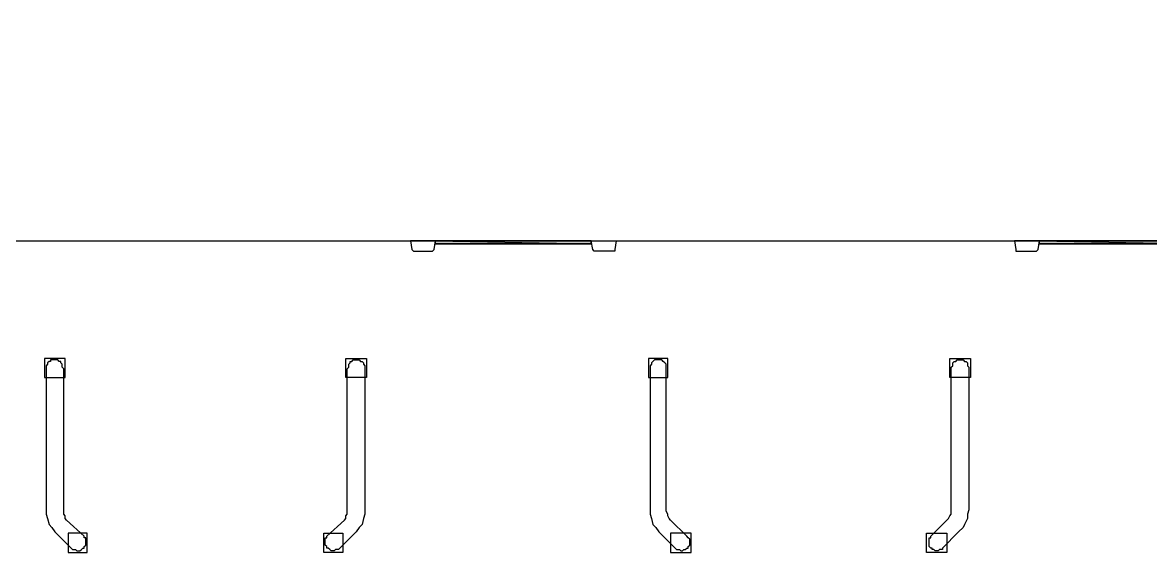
# Model space of a CAD drawing. Header units: millimetres. Extents: x 0 to 420, y 0 to 297.
# Drawn here: x 303.49 to 335.98, y 100.33 to 115.59 of the extents above; entities that cross this region are included whole.
import ezdxf

# ---------------------------------------------------------------- set-up
doc = ezdxf.new("R2010")
doc.units = ezdxf.units.MM
doc.layers.get('0').update_dxf_attribs({"linetype": 'CONTINUOUS'})

msp = doc.modelspace()

# ---------------------------------------------------------------- hatches: boundary and pattern name
at = {"true_color": 0x0000fc}
h = msp.add_hatch(color=0, dxfattribs=at)
h.paths.add_polyline_path([(319.870667, 109.304667), (315.383333, 109.304667), (319.870667, 109.22)], flags=0)
h.paths.add_polyline_path([(315.383333, 109.304667), (319.870667, 109.22), (315.383333, 109.22)], flags=0)
h = msp.add_hatch(color=0, dxfattribs=at)
h.paths.add_polyline_path([(337.269667, 109.304667), (332.782333, 109.304667), (337.269667, 109.22)], flags=0)
h.paths.add_polyline_path([(332.782333, 109.304667), (337.269667, 109.22), (332.782333, 109.22)], flags=0)

# ---------------------------------------------------------------- linework, layer by layer
at = {"color": 0, "true_color": 0x000007}
for points in [[(117.263333, 109.304667), (378.883333, 109.304667), (378.883333, 117.940667), (117.263333, 117.940667)], [(314.663667, 109.304667), (314.706, 109.050667), (314.748333, 109.008333), (315.298667, 109.008333), (315.341, 109.050667), (315.383333, 109.304667)], [(319.870667, 109.22), (315.383333, 109.22), (315.383333, 109.304667), (319.870667, 109.304667)], [(315.806667, 109.22), (315.383333, 109.22), (315.806667, 109.22), (316.695667, 109.22)], [(315.383333, 109.22), (315.510333, 109.22), (315.383333, 109.22), (316.103, 109.22)], [(316.399333, 109.22), (315.806667, 109.22), (316.399333, 109.22), (317.288333, 109.22)], [(316.992, 109.22), (316.399333, 109.22), (316.992, 109.22), (317.838667, 109.22)], [(317.542333, 109.22), (316.992, 109.22), (317.542333, 109.22), (318.431333, 109.22)], [(318.135, 109.22), (317.542333, 109.22), (318.135, 109.22), (319.024, 109.22)], [(318.727667, 109.22), (318.135, 109.22), (318.727667, 109.22), (319.574333, 109.22), (318.727667, 109.22), (318.135, 109.22), (318.727667, 109.22), (319.574333, 109.22)], [(319.278, 109.22), (318.727667, 109.22), (319.278, 109.22), (319.870667, 109.22)], [(319.870667, 109.22), (319.278, 109.22)], [(320.590333, 109.304667), (320.548, 109.050667), (320.548, 109.008333), (319.955333, 109.008333), (319.913, 109.050667), (319.870667, 109.304667)], [(332.062667, 109.304667), (332.105, 109.050667), (332.105, 109.008333), (332.697667, 109.008333), (332.74, 109.050667), (332.782333, 109.304667)], [(337.269667, 109.22), (332.782333, 109.22), (332.782333, 109.304667), (337.269667, 109.304667)], [(333.205667, 109.22), (332.782333, 109.22), (333.205667, 109.22), (334.094667, 109.22)], [(332.782333, 109.22), (332.909333, 109.22), (332.782333, 109.22), (333.502, 109.22)], [(333.798333, 109.22), (333.205667, 109.22), (333.798333, 109.22), (334.645, 109.22)], [(334.391, 109.22), (333.798333, 109.22), (334.391, 109.22), (335.237667, 109.22)], [(334.941333, 109.22), (334.391, 109.22), (334.941333, 109.22), (335.830333, 109.22)], [(335.534, 109.22), (334.941333, 109.22), (335.534, 109.22), (336.380667, 109.22)], [(336.126667, 109.22), (335.534, 109.22), (336.126667, 109.22), (336.973333, 109.22), (336.126667, 109.22), (335.534, 109.22), (336.126667, 109.22), (336.973333, 109.22)], [(304.122667, 105.918), (304.122667, 105.367667), (304.715333, 105.367667), (304.715333, 105.918)], [(304.165, 105.621667), (304.165, 101.557667), (304.165, 101.430667), (304.207333, 101.303667), (304.249667, 101.134333), (304.334333, 101.049667), (304.419, 100.922667), (304.884667, 100.457), (304.927, 100.414667), (304.969333, 100.414667), (305.011667, 100.414667), (305.054, 100.372333), (305.096333, 100.372333), (305.138667, 100.372333), (305.181, 100.414667), (305.223333, 100.457), (305.265667, 100.457), (305.265667, 100.499333), (305.308, 100.541667), (305.308, 100.584), (305.308, 100.626333), (305.308, 100.668667), (305.308, 100.711), (305.308, 100.753333), (305.265667, 100.753333), (305.265667, 100.795667), (304.757667, 101.261333), (304.715333, 101.303667), (304.715333, 101.388333), (304.673, 101.430667), (304.673, 101.515333), (304.673, 101.557667), (304.673, 105.621667), (304.630667, 105.664), (304.630667, 105.706333), (304.630667, 105.748667), (304.588333, 105.791), (304.588333, 105.833333), (304.546, 105.833333), (304.503667, 105.875667), (304.461333, 105.875667), (304.419, 105.875667), (304.376667, 105.875667), (304.334333, 105.875667), (304.292, 105.875667), (304.292, 105.833333), (304.249667, 105.833333), (304.207333, 105.791), (304.207333, 105.748667), (304.165, 105.706333), (304.165, 105.664)], [(313.351333, 105.621667), (313.351333, 101.557667), (313.351333, 101.430667), (313.309, 101.303667), (313.266667, 101.134333), (313.182, 101.049667), (313.097333, 100.922667), (312.631667, 100.457), (312.589333, 100.414667), (312.547, 100.414667), (312.504667, 100.414667), (312.462333, 100.372333), (312.42, 100.372333), (312.377667, 100.372333), (312.335333, 100.414667), (312.293, 100.457), (312.250667, 100.457), (312.250667, 100.499333), (312.208333, 100.541667), (312.208333, 100.584), (312.208333, 100.626333), (312.208333, 100.668667), (312.208333, 100.711), (312.208333, 100.753333), (312.250667, 100.753333), (312.250667, 100.795667), (312.758667, 101.261333), (312.801, 101.303667), (312.801, 101.388333), (312.843333, 101.430667), (312.843333, 101.515333), (312.843333, 101.557667), (312.843333, 105.621667), (312.885667, 105.664), (312.885667, 105.706333), (312.885667, 105.748667), (312.928, 105.791), (312.928, 105.833333), (312.970333, 105.833333), (313.012667, 105.875667), (313.055, 105.875667), (313.097333, 105.875667), (313.139667, 105.875667), (313.182, 105.875667), (313.224333, 105.833333), (313.266667, 105.833333), (313.309, 105.791), (313.309, 105.748667), (313.351333, 105.706333), (313.351333, 105.664)], [(313.393667, 105.918), (313.393667, 105.367667), (312.801, 105.367667), (312.801, 105.918)], [(321.521667, 105.918), (321.521667, 105.367667), (322.072, 105.367667), (322.072, 105.918)], [(321.564, 105.621667), (321.564, 101.557667), (321.564, 101.430667), (321.606333, 101.303667), (321.648667, 101.134333), (321.733333, 101.049667), (321.818, 100.922667), (322.283667, 100.457), (322.326, 100.414667), (322.368333, 100.414667), (322.410667, 100.414667), (322.453, 100.372333), (322.495333, 100.372333), (322.537667, 100.414667), (322.58, 100.414667), (322.622333, 100.457), (322.664667, 100.457), (322.664667, 100.499333), (322.707, 100.541667), (322.707, 100.584), (322.707, 100.626333), (322.707, 100.668667), (322.707, 100.711), (322.664667, 100.753333), (322.622333, 100.795667), (322.156667, 101.261333), (322.114333, 101.303667), (322.072, 101.388333), (322.072, 101.430667), (322.029667, 101.515333), (322.029667, 101.557667), (322.029667, 105.621667), (322.029667, 105.664), (322.029667, 105.706333), (322.029667, 105.748667), (321.987333, 105.791), (321.945, 105.833333), (321.902667, 105.875667), (321.860333, 105.875667), (321.818, 105.875667), (321.775667, 105.875667), (321.733333, 105.875667), (321.691, 105.875667), (321.648667, 105.833333), (321.606333, 105.791), (321.606333, 105.748667), (321.564, 105.706333), (321.564, 105.664)], [(330.750333, 105.621667), (330.750333, 101.557667), (330.708, 101.430667), (330.708, 101.303667), (330.623333, 101.134333), (330.581, 101.049667), (330.454, 100.922667), (329.988333, 100.457), (329.988333, 100.414667), (329.946, 100.414667), (329.903667, 100.414667), (329.861333, 100.372333), (329.819, 100.372333), (329.776667, 100.372333), (329.734333, 100.414667), (329.692, 100.414667), (329.692, 100.457), (329.649667, 100.457), (329.607333, 100.499333), (329.607333, 100.541667), (329.607333, 100.584), (329.607333, 100.626333), (329.607333, 100.668667), (329.607333, 100.711), (329.607333, 100.753333), (329.649667, 100.753333), (329.649667, 100.795667), (330.115333, 101.261333), (330.157667, 101.303667), (330.2, 101.388333), (330.242333, 101.430667), (330.242333, 101.515333), (330.242333, 101.557667), (330.242333, 105.621667), (330.242333, 105.664), (330.284667, 105.706333), (330.284667, 105.748667), (330.284667, 105.791), (330.327, 105.833333), (330.369333, 105.833333), (330.411667, 105.875667), (330.454, 105.875667), (330.496333, 105.875667), (330.538667, 105.875667), (330.581, 105.875667), (330.623333, 105.833333), (330.665667, 105.833333), (330.708, 105.791), (330.708, 105.748667), (330.708, 105.706333), (330.750333, 105.664)], [(330.792667, 105.918), (330.792667, 105.367667), (330.2, 105.367667), (330.2, 105.918)], [(304.8, 100.880333), (304.8, 100.33), (305.350333, 100.33), (305.350333, 100.880333)], [(312.716333, 100.880333), (312.716333, 100.33), (312.166, 100.33), (312.166, 100.880333)], [(322.156667, 100.880333), (322.156667, 100.33), (322.749333, 100.33), (322.749333, 100.880333)], [(330.115333, 100.880333), (330.115333, 100.33), (329.522667, 100.33), (329.522667, 100.880333)]]:
    msp.add_lwpolyline(points, close=True, dxfattribs=at)
at = {"color": 0, "true_color": 0x0000fc}
for points in [[(319.870667, 109.304667), (315.383333, 109.304667), (319.870667, 109.22)], [(315.383333, 109.304667), (319.870667, 109.22), (315.383333, 109.22)], [(337.269667, 109.304667), (332.782333, 109.304667), (337.269667, 109.22)], [(332.782333, 109.304667), (337.269667, 109.22), (332.782333, 109.22)]]:
    msp.add_lwpolyline(points, close=True, dxfattribs=at)

doc.saveas('drawing.dxf')
